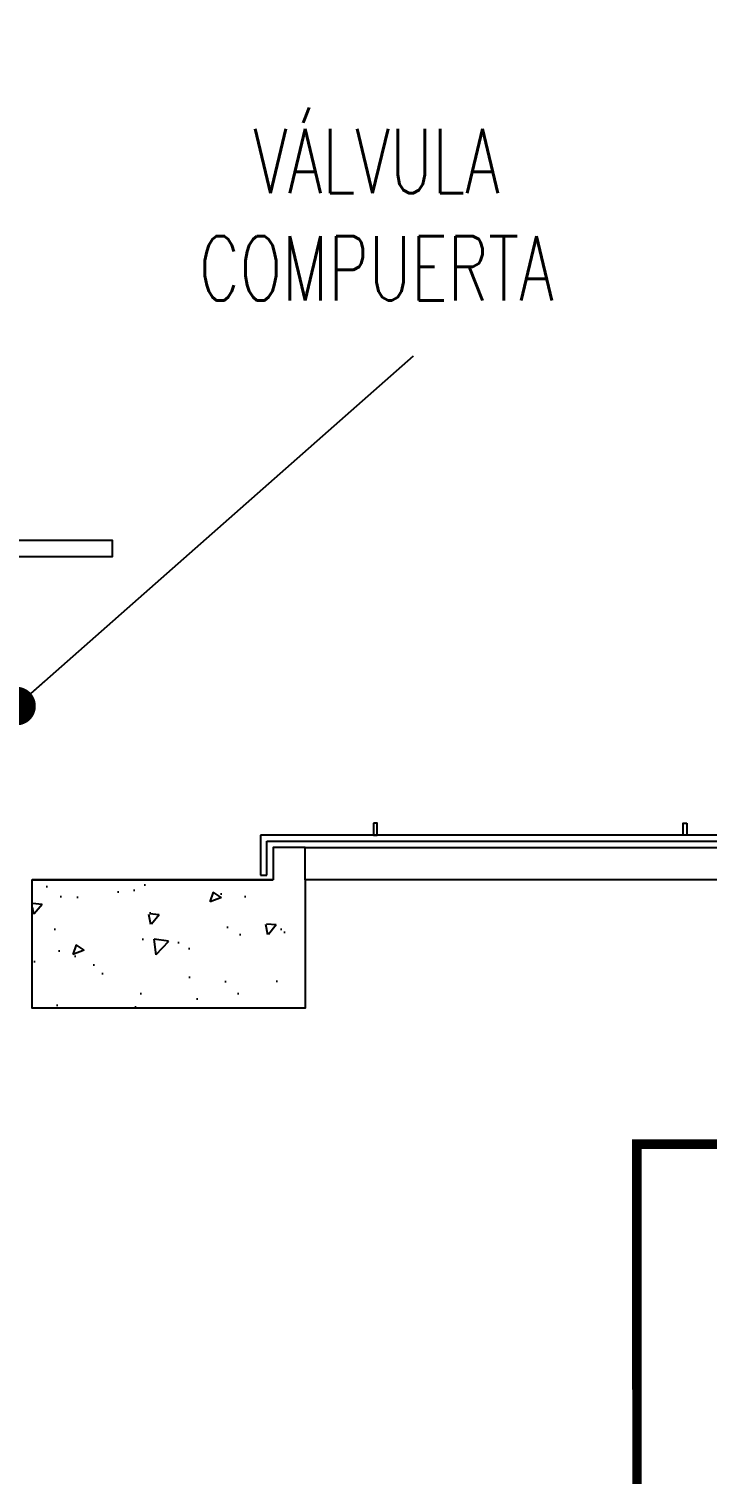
# Model space of a CAD drawing. Header units: millimetres. Extents: x 6561.5 to 6624.8, y 613.4 to 641.4.
# Drawn here: x 6606.34 to 6607.395, y 618.765 to 621.013 of the extents above; entities that cross this region are included whole.
import ezdxf

# ---------------------------------------------------------------- set-up
doc = ezdxf.new("R2010")
doc.units = ezdxf.units.MM
doc.linetypes.add('HIDDEN', pattern=[0.375, 0.25, -0.125])
for name, color, linetype in [('01-Dimensiones', 6, 'Continuous'), ('01-HATCH', 8, 'Continuous'), ('EB-Compuerta', 7, 'Continuous'), ('EB-Tapas', 7, 'Continuous')]:
    doc.layers.add(name, color=color, linetype=linetype)
doc.layers.add('01-Textos', color=4, linetype='Continuous', lineweight=25)
doc.styles.add('Tex40', font='romans.shx', dxfattribs={"width": 0.8, "height": 0.08})
doc.styles.add('tex50', font='romans.shx', dxfattribs={"width": 0.8, "height": 0.1})
doc.dimstyles.new('1_40', dxfattribs={"dimtxt": 0.08, "dimasz": 0.06, "dimexe": 0.06, "dimexo": 0, "dimgap": 0.025, "dimtad": 1, "dimzin": 1, "dimdsep": 46, "dimtxsty": 'Tex40', "dimblk": 'ARCHTICK', "dimcen": 0, "dimdle": 0.04, "dimclrd": 6, "dimclre": 6, "dimclrt": 4, "dimadec": 0, "dimazin": 0, "dimtfac": 1, "dimtix": 1, "dimtmove": 1, "dimatfit": 3, "dimfxl": 1, "dimtfill": 1, "dimtolj": 1, "dimtzin": 0, "dimlwd": -1, "dimlwe": -1, "dimarcsym": 0})

# ---------------------------------------------------------------- blocks, each defined once
blk = doc.blocks.new('A$Ca76c059b')
at = {"layer": 'EB-Compuerta'}
blk.add_lwpolyline([(-0.1, 3.945), (0.2, 3.945), (0.2, 3.97), (-0.1, 3.97)], close=True, dxfattribs=at)
blk = doc.blocks.new('_ArchTick')
at = {"color": 0, "linetype": 'ByBlock', "const_width": 0.15}
blk.add_lwpolyline([(-0.5, -0.5), (0.5, 0.5)], dxfattribs=at)

msp = doc.modelspace()

# ---------------------------------------------------------------- hatches: boundary and pattern name
at = {"layer": '01-HATCH'}
h = msp.add_hatch(dxfattribs=at)
h.set_pattern_fill('AR-CONC', color=256, scale=0.001, angle=180)
h.set_pattern_definition([(230.000002, (5998.61346, 463.79524), (-0.18218467, 0.015939078), [0.01905, -0.20955]), (175.000002, (5998.61346, 463.79524), (0.03524343, -0.191056844), [0.01524, -0.167640584]), (280.451447, (5998.59827, 463.79657), (-0.14694124, -0.17511776), [0.01619001, -0.178090245]), (226.184202, (5998.61346, 463.74444), (-0.27107904, 0.04204232), [0.028575, -0.314325]), (276.63556, (5998.59087, 463.74794), (-0.23740412, -0.24742613), [0.02428502, -0.26713561]), (171.184154, (5998.61346, 463.74444), (-0.23740412, -0.24742613), [0.02285997, -0.25145973]), (201.000002, (5998.58806, 463.75714), (-0.151614395, 0.102265192), [0.01905, -0.20955]), (146.000002, (5998.58806, 463.75714), (-0.06180202, -0.18418797), [0.01524, -0.16764]), (251.451447, (5998.57542, 463.76566), (-0.213416416, -0.08192278), [0.01619001, -0.17808994]), (217.500002, (5998.613456, 463.79524), (-0.0030886, -0.084555039), [0, -0.165608, 0, -0.17018, 0, -0.168275]), (187.500002, (5998.61346, 463.79524), (-0.066819658, -0.100180578), [0, -0.097028, 0, -0.161798, 0, -0.064135]), (147.500002, (5998.6701, 463.79524), (-0.1355905954, 0.0057287385), [0, -0.0635, 0, -0.19812, 0, -0.26289]), (137.500002, (5998.6955, 463.79524), (-0.14812918, -0.025426497), [0, -0.08255, 0, -0.131572, 0, -0.18669])])
edge = h.paths.add_edge_path()
edge.add_line((6606.7701, 619.6895), (6606.7701, 619.4895))
edge.add_line((6606.7701, 619.4895), (6606.3451, 619.4895))
edge.add_line((6606.3451, 619.4895), (6606.3451, 619.6895))
edge.add_line((6606.3451, 619.6895), (6606.7201, 619.6895))

# ---------------------------------------------------------------- linework, layer by layer
at = {"color": 5, "linetype": 'HIDDEN', "ltscale": 0.9, "const_width": 0.015}
msp.add_lwpolyline([(6607.2867, 615.1), (6607.2862, 619.2781), (6609.1653, 619.2778), (6609.1653, 621.0055), (6609.6383, 621.0055), (6609.6378, 620.7211)], dxfattribs=at)
for points in [[(6606.7701, 619.6895), (6606.7701, 619.7395), (6606.7201, 619.7395), (6606.7201, 619.6895)], [(6606.7201, 619.6895), (6606.3451, 619.6895)], [(6606.3451, 619.6895), (6606.7201, 619.6895)], [(6606.7701, 619.6895), (6606.7701, 619.4895), (6606.3451, 619.4895), (6606.3451, 619.6895), (6606.7201, 619.6895)], [(6607.4701, 619.6895), (6606.7701, 619.6895)]]:
    msp.add_lwpolyline(points)
at = {"layer": '01-Dimensiones', "color": 8}
msp.add_lwpolyline([(6606.7701, 619.7395), (6607.4701, 619.7395)], dxfattribs=at)
at = {"layer": 'EB-Tapas', "color": 9}
for p, q in [((6607.5396, 619.759), (6606.7006, 619.759)), ((6606.7006, 619.759), (6606.7006, 619.6967)), ((6606.7101, 619.7495), (6607.5301, 619.7495)), ((6606.7101, 619.6967), (6606.7101, 619.7495)), ((6606.7006, 619.6967), (6606.7101, 619.6967))]:
    msp.add_line(p, q, dxfattribs=at)
for points in [[(6606.8762, 619.7777), (6606.8762, 619.759), (6606.8819, 619.759), (6606.8819, 619.7777)], [(6607.364, 619.7777), (6607.364, 619.759), (6607.3583, 619.759), (6607.3583, 619.7777)]]:
    msp.add_lwpolyline(points, close=True, dxfattribs=at)

# ---------------------------------------------------------------- block references
at = {"color": 1}
msp.add_blockref('A$Ca76c059b', (6606.2701, 616.2473), dxfattribs=at)

# ---------------------------------------------------------------- leaders
msp.add_leader([(6606.3209, 619.9596), (6606.9383, 620.5046)], dimstyle='1_40', override={"dimtad": 0, "dimldrblk": 'Dot'})

# ---------------------------------------------------------------- next in the draw order: texts
at = {"layer": '01-Textos', "color": 7, "ltscale": 0.25, "insert": (6607.3331, 620.8574), "char_height": 0.1, "width": 0.904333, "attachment_point": 3, "line_spacing_factor": 0.75, "style": 'tex50', "bg_fill": 3, "box_fill_scale": 1.2, "bg_fill_color": 256, "bg_fill_transparency": 0}
msp.add_mtext('\\pxsm1,qc;{\\W0.7;VÁLVULA COMPUERTA}', dxfattribs=at)

doc.saveas('drawing.dxf')
